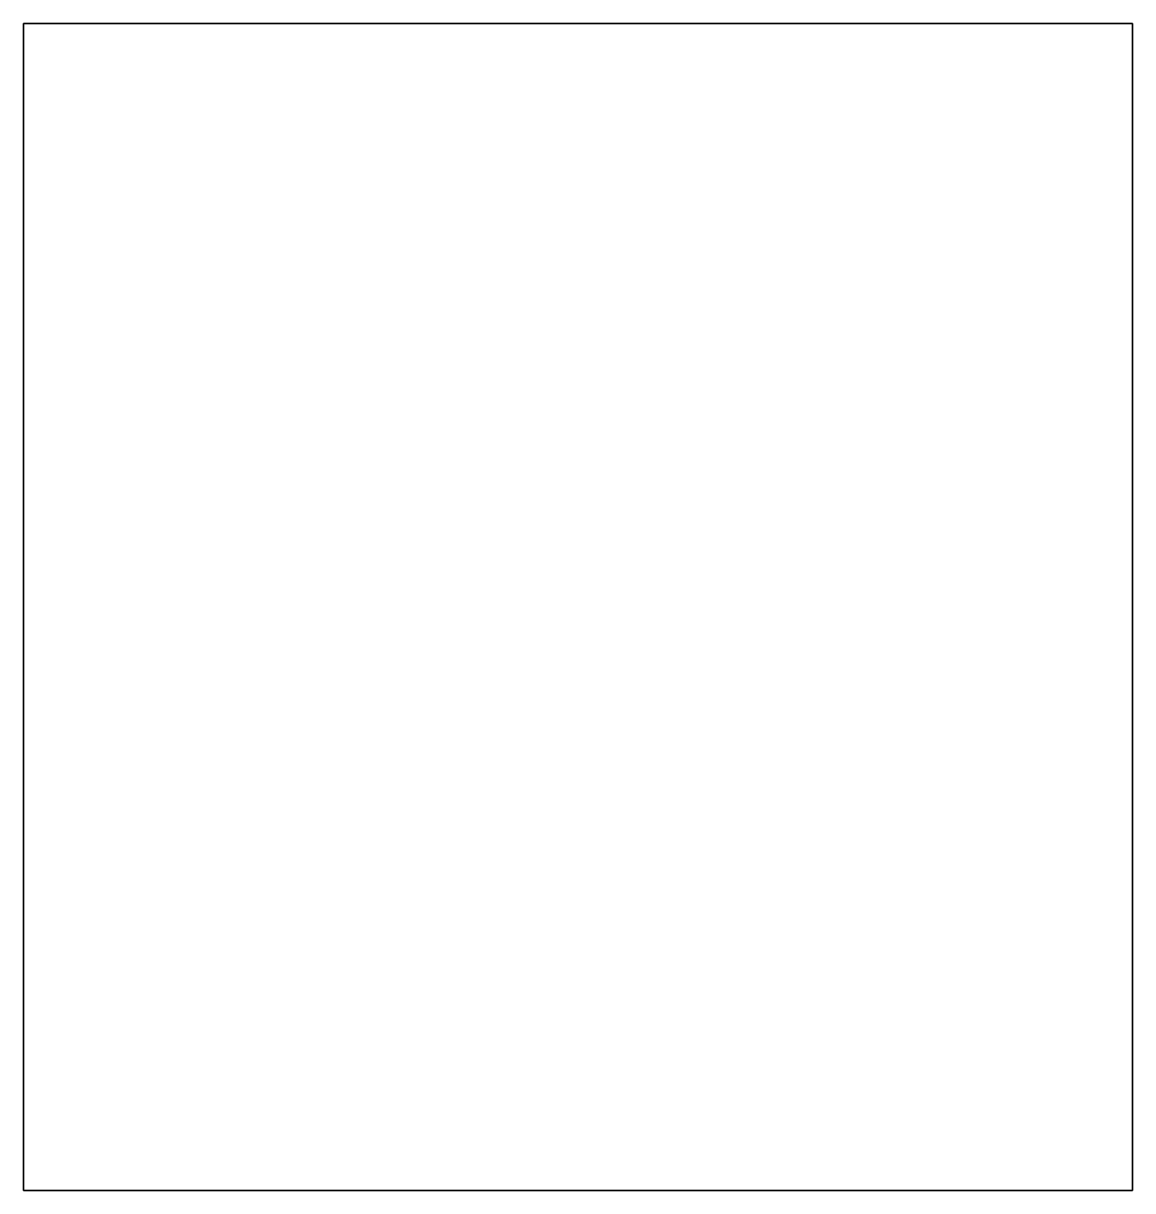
# Model space of a CAD drawing. Extents: x -1.9 to 1.9, y 0 to 4.
import ezdxf

# ---------------------------------------------------------------- set-up
doc = ezdxf.new("R2010")
doc.units = 0
doc.layers.add('DOORS', color=1, linetype='CONTINUOUS')

msp = doc.modelspace()

# ---------------------------------------------------------------- linework, layer by layer
at = {"layer": 'DOORS'}
for points in [[(-1.9, 4, -0.05), (-1.9, 0, -0.05), (-1.9, 0), (-1.9, 4)], [(-1.9, 4), (-1.9, 0), (1.9, 0), (1.9, 4)], [(1.9, 4), (1.9, 4, -0.05), (-1.9, 4, -0.05), (-1.9, 4)], [(1.9, 4, -0.05), (1.9, 0, -0.05), (-1.9, 0, -0.05), (-1.9, 4, -0.05)], [(1.9, 0), (1.9, 0, -0.05), (1.9, 4, -0.05), (1.9, 4)], [(-1.9, 0), (-1.9, 0, -0.05), (1.9, 0, -0.05), (1.9, 0)]]:
    msp.add_3dface(points, dxfattribs=at)

doc.saveas('drawing.dxf')
